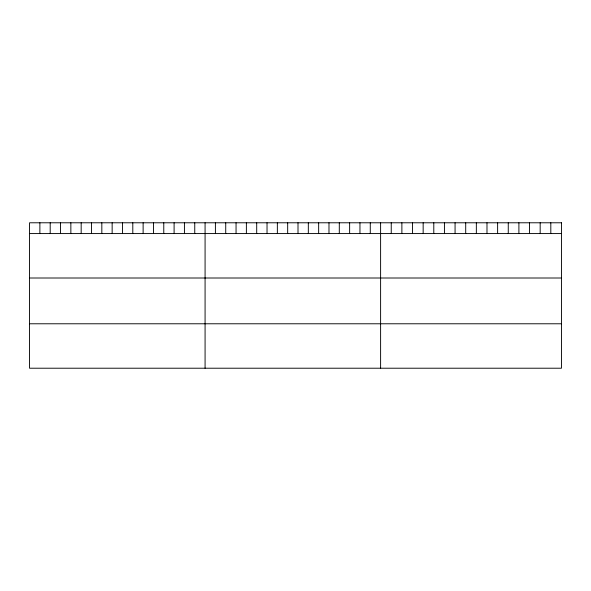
<?xml version="1.0" encoding="UTF-8"?>
<svg xmlns="http://www.w3.org/2000/svg" width="591" height="591" viewBox="0 0 591 591"><rect width="100%" height="100%" fill="white"/><g stroke="black" fill="none" stroke-linecap="round" stroke-linejoin="round"><path stroke-width="0.89" d="M29.55 233.571L561.45 233.571M29.55 278.006L561.45 278.006M29.55 323.779L561.45 323.779M550.812 222.785L550.812 233.571M540.174 222.785L540.174 233.571M529.536 222.785L529.536 233.571M518.898 222.785L518.898 233.571M508.26 222.785L508.26 233.571M497.622 222.785L497.622 233.571M486.984 222.785L486.984 233.571M476.346 222.785L476.346 233.571M465.708 222.785L465.708 233.571M455.07 222.785L455.07 233.571M444.432 222.785L444.432 233.571M433.794 222.785L433.794 233.571M423.156 222.785L423.156 233.571M412.518 222.785L412.518 233.571M401.88 222.785L401.88 233.571M391.242 222.785L391.242 233.571M380.604 222.785L380.604 368.215M370.276 222.785L370.276 233.571M359.956 222.785L359.956 233.571M349.628 222.785L349.628 233.571M339.3 222.785L339.3 233.571M328.98 222.785L328.98 233.571M318.652 222.785L318.652 233.571M308.325 222.785L308.325 233.571M298.004 222.785L298.004 233.571M287.677 222.785L287.677 233.571M277.356 222.785L277.356 233.571M267.029 222.785L267.029 233.571M256.701 222.785L256.701 233.571M246.381 222.785L246.381 233.571M236.053 222.785L236.053 233.571M225.725 222.785L225.725 233.571M215.405 222.785L215.405 233.571M205.077 222.785L205.077 368.215M194.749 222.785L194.749 233.571M184.429 222.785L184.429 233.571M174.101 222.785L174.101 233.571M163.773 222.785L163.773 233.571M153.453 222.785L153.453 233.571M143.125 222.785L143.125 233.571M132.798 222.785L132.798 233.571M122.477 222.785L122.477 233.571M112.15 222.785L112.15 233.571M101.829 222.785L101.829 233.571M91.502 222.785L91.502 233.571M81.174 222.785L81.174 233.571M70.854 222.785L70.854 233.571M60.526 222.785L60.526 233.571M50.198 222.785L50.198 233.571M39.878 222.785L39.878 233.571M561.45 222.785L29.55 222.785L29.55 368.215L561.45 368.215L561.45 222.785"/></g></svg>
